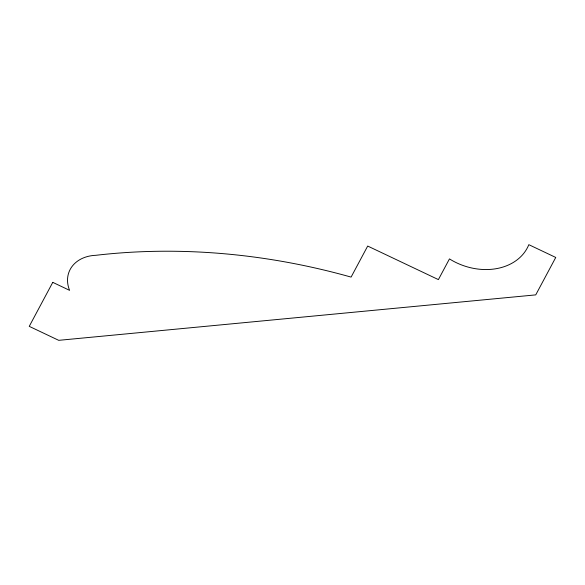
<?xml version="1.0" encoding="UTF-8"?>
<svg xmlns="http://www.w3.org/2000/svg" width="585" height="585" viewBox="0 0 585 585"><rect width="100%" height="100%" fill="white"/><g stroke="black" fill="none" stroke-linecap="round" stroke-linejoin="round"><path stroke-width="0.88" d="M52.767 282.358L29.25 326.35L58.712 340.331L535.743 294.877L555.75 257.451L528.818 244.669A55.524 43.517 21 0 1 449.455 258.906L438.392 279.608L367.694 246.051L351.095 277.1A561.315 439.898 21 0 0 95.786 255.309A36.504 28.606 21 0 0 69.6 290.343L52.767 282.358"/></g></svg>
